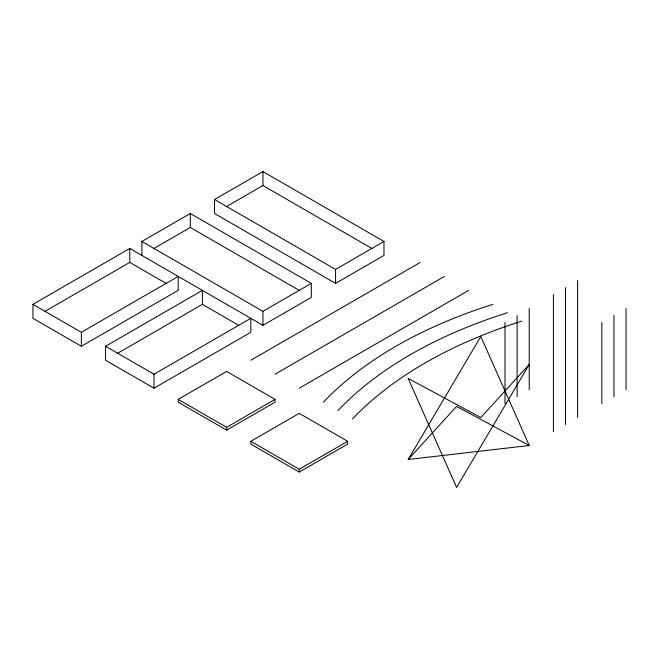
<?xml version="1.0" encoding="UTF-8"?>
<svg xmlns="http://www.w3.org/2000/svg" width="659" height="659" viewBox="0 0 659 659"><rect width="100%" height="100%" fill="white"/><g stroke="black" fill="none" stroke-linecap="round" stroke-linejoin="round"><path stroke-width="0.99" d="M408.176 459.48L480.798 336.485L529.218 445.509L408.176 459.48L456.596 406.372L529.218 445.509M32.95 304.343L81.37 332.293L178.202 276.393L178.202 290.364L81.37 346.272L32.95 318.322L32.95 304.343L129.782 248.435L262.925 325.307L311.345 297.357L311.345 283.378L190.303 213.491L141.883 241.449L141.883 255.428M214.513 199.52L262.925 171.562L383.966 241.449L383.966 255.428L335.555 283.378L214.513 213.5L214.513 199.52L335.555 269.399L383.966 241.449M44.499 311.649L129.782 262.414L166.752 283.757M153.333 248.822L190.303 227.47L299.771 290.677M225.955 206.885L262.925 185.541L372.401 248.748M105.572 346.272L153.992 374.221L250.824 318.322L250.824 332.293L153.992 388.2L105.572 360.251L105.572 346.272L202.404 290.364L202.404 304.343L117.121 353.578M141.883 241.449L262.925 311.328L311.345 283.378M178.202 399.379L226.614 371.429L275.034 399.379L275.034 402.179L226.614 430.129L178.202 402.179L178.202 399.379L226.614 427.337L275.034 399.379M250.824 360.251L420.277 262.414M275.034 374.221L444.487 276.393M299.244 388.2L468.697 290.364M250.824 441.308L299.244 413.358L347.655 441.308L347.655 444.108L299.244 472.058L250.824 444.108L250.824 441.308L299.244 469.266L347.655 441.308M202.404 304.343L238.5 325.184M626.05 308.536L626.05 389.601M613.949 315.521L613.949 396.586M601.84 322.515L601.84 403.572M577.63 280.577L577.63 417.551M565.529 287.571L565.529 424.536M553.428 294.557L553.428 431.53M529.218 308.536L529.218 389.601M517.117 315.521L517.117 396.586M505.008 322.515L505.008 403.572M335.555 269.399L335.555 283.378M299.244 469.266L299.244 472.058M262.925 171.562L262.925 185.541M262.925 311.328L262.925 325.307M226.614 427.337L226.614 430.129M190.303 213.491L190.303 227.47M153.992 374.221L153.992 388.2M129.782 248.435L129.782 262.414M81.37 332.293L81.37 346.272M352.499 418.951A424.989 245.362 0 0 1 521.953 321.114M337.976 410.565A424.989 245.362 0 0 1 507.43 312.728M323.445 402.179A424.989 245.362 0 0 1 492.907 304.343M529.218 364.443L456.596 487.438L408.176 378.414L480.798 417.551L529.218 364.443"/></g></svg>
